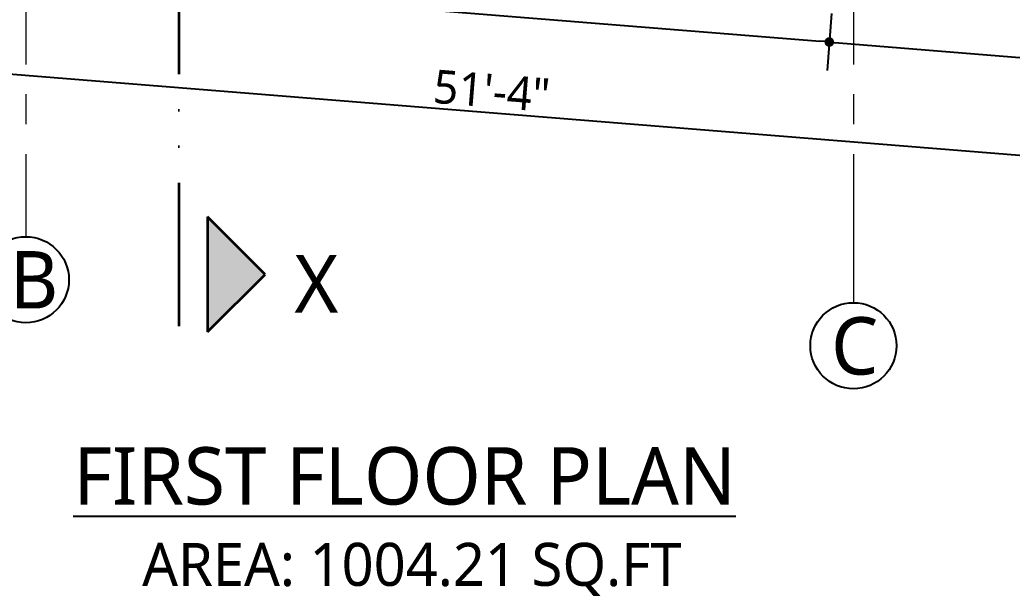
# Model space of a CAD drawing. Header units: inches. Extents: x 17146 to 31738, y -8920 to -2452.
# Drawn here: x 23002.5 to 23209.9, y -5505.9 to -5385.4 of the extents above; entities that cross this region are included whole.
import ezdxf

# ---------------------------------------------------------------- set-up
doc = ezdxf.new("R2010")
doc.units = ezdxf.units.IN
doc.header["$LTSCALE"] = 25
doc.header["$MEASUREMENT"] = 0
doc.header["$PDMODE"] = 3
doc.linetypes.add('ACAD_ISO12W100', pattern=[21, 12, -3, 0, -3, 0, -3])
doc.linetypes.add('CENTER', pattern=[2, 1.25, -0.25, 0.25, -0.25])
doc.layers.get('Defpoints').update_dxf_attribs({"color": 251})
for name, color, linetype, lineweight in [('Center line', 252, 'CENTER', 20), ('Column', 130, 'Continuous', 35), ('Dim-external', 151, 'Continuous', 9), ('Hatch', 253, 'Continuous', 13), ('Section line', 30, 'Continuous', 35)]:
    doc.layers.add(name, color=color, linetype=linetype, lineweight=lineweight)
doc.layers.add('Text-external', color=7, linetype='Continuous')
doc.layers.add('Text-internal', color=7, linetype='Continuous')
doc.styles.add('caption 1in-8ft', font='trebuc.ttf', dxfattribs={"height": 12})
doc.styles.add('int text 1in-8ft', font='trebuc.ttf', dxfattribs={"height": 7})
doc.dimstyles.new('dim 1in-8ft', dxfattribs={"dimtxt": 7, "dimasz": 2, "dimexe": 6, "dimexo": 6, "dimgap": 1, "dimtad": 1, "dimdec": 0, "dimzin": 0, "dimdsep": 46, "dimlunit": 4, "dimtxsty": 'int text 1in-8ft', "dimblk": 'DOT', "dimcen": 4, "dimdle": 6, "dimclrt": 7, "dimadec": 0, "dimazin": 0, "dimtfac": 1, "dimtdec": 0, "dimtofl": 0, "dimtmove": 0, "dimatfit": 3, "dimfxl": 6, "dimfxlon": 1, "dimtolj": 1, "dimtzin": 0, "dimarcsym": 0})
doc.dimstyles.new('dim 1in-8ft c-c', dxfattribs={"dimtxt": 7, "dimasz": 2, "dimexe": 6, "dimexo": 6, "dimgap": 1, "dimtad": 1, "dimdec": 0, "dimzin": 0, "dimdsep": 46, "dimlunit": 4, "dimtxsty": 'int text 1in-8ft', "dimblk": 'DOT', "dimcen": 4, "dimdle": 6, "dimclrt": 7, "dimadec": 0, "dimazin": 0, "dimtfac": 1, "dimtdec": 0, "dimtofl": 0, "dimtmove": 0, "dimatfit": 3, "dimfxl": 6, "dimfxlon": 1, "dimtolj": 1, "dimtzin": 0, "dimarcsym": 0})

# ---------------------------------------------------------------- blocks, each defined once
blk = doc.blocks.new('grid')
at = {"layer": 'Center line'}
for p, q in [((167, 115), (167, -402.29)), ((340, 115), (340, -416.08))]:
    blk.add_line(p, q, dxfattribs=at)
at = {"layer": 'Text-external'}
for centre in [(167, -411.29), (340, -425.08)]:
    blk.add_circle(centre, 9, dxfattribs=at)
at = {"layer": 'Text-external', "char_height": 12, "width": 130.1671, "attachment_point": 1, "style": 'caption 1in-8ft'}
for s, insert in [('B', (163.62, -405.29)), ('C', (335.32, -419.11))]:
    blk.add_mtext(s, dxfattribs=dict(at, insert=insert))
blk = doc.blocks.new('_Dot')
at = {"color": 0, "linetype": 'ByBlock', "lineweight": -2}
blk.add_line((-0.5, 0), (-1, 0), dxfattribs=at)
at = {"color": 0, "linetype": 'ByBlock', "const_width": 0.5}
blk.add_lwpolyline([(-0.25, 0, 1), (0.25, 0, 1)], format="xyb", close=True, dxfattribs=at)
blk = doc.blocks.new('*D192')
at = {"layer": 'Defpoints', "color": 0, "transparency": 16777216}
for p in [(23003.73, -5313.69), (23176.73, -5327.64), (23171.69, -5390.06)]:
    blk.add_point(p, dxfattribs=at)
at = {"layer": 'Dim-external', "color": 0, "lineweight": -2, "transparency": 16777216}
for p, q in [((22999.17, -5370.12), (22998.21, -5382.08)), ((23000.69, -5376.26), (23169.7, -5389.9)), ((23172.17, -5384.08), (23171.21, -5396.04))]:
    blk.add_line(p, q, dxfattribs=at)
at = {"layer": 'Dim-external', "color": 0, "lineweight": -2, "transparency": 16777216, "xscale": 2, "yscale": 2, "zscale": 2}
for p, rotation in [((22998.69, -5376.1), 175.3884517382402), ((23171.69, -5390.06), 355.3884517382402)]:
    blk.add_blockref('_Dot', p, dxfattribs=dict(at, rotation=rotation))
at = {"layer": 'Dim-external', "color": 7, "transparency": 16777216, "insert": (23085.56, -5378.52), "char_height": 7, "attachment_point": 5, "rotation": 355.3885, "style": 'int text 1in-8ft'}
blk.add_mtext('\\A1;14\'-6"c/c', dxfattribs=at)
blk = doc.blocks.new('*D193')
at = {"layer": 'Defpoints', "color": 0, "transparency": 16777216}
for p in [(23176.73, -5327.64), (23342.73, -5341.03), (23337.69, -5403.45)]:
    blk.add_point(p, dxfattribs=at)
at = {"layer": 'Dim-external', "color": 0, "lineweight": -2, "transparency": 16777216}
for p, q in [((23172.17, -5384.08), (23171.21, -5396.04)), ((23173.69, -5390.22), (23335.7, -5403.29)), ((23338.17, -5397.47), (23337.21, -5409.43))]:
    blk.add_line(p, q, dxfattribs=at)
at = {"layer": 'Dim-external', "color": 0, "lineweight": -2, "transparency": 16777216, "xscale": 2, "yscale": 2, "zscale": 2}
for p, rotation in [((23171.69, -5390.06), 175.3884517382402), ((23337.69, -5403.45), 355.3884517382402)]:
    blk.add_blockref('_Dot', p, dxfattribs=dict(at, rotation=rotation))
at = {"layer": 'Dim-external', "color": 7, "transparency": 16777216, "insert": (23255.06, -5392.21), "char_height": 7, "attachment_point": 5, "rotation": 355.3885, "style": 'int text 1in-8ft'}
blk.add_mtext('\\A1;13\'-11"c/c', dxfattribs=at)
blk = doc.blocks.new('*D202')
at = {"layer": 'Defpoints', "color": 0, "transparency": 16777216}
for p in [(22799.73, -5305.88), (23413.73, -5355.4), (23407.74, -5429.58)]:
    blk.add_point(p, dxfattribs=at)
at = {"layer": 'Dim-external', "color": 0, "lineweight": -2, "transparency": 16777216}
for p, q in [((22794.23, -5374.07), (22793.26, -5386.04)), ((22795.74, -5380.22), (23405.75, -5429.42)), ((23408.23, -5423.6), (23407.26, -5435.56))]:
    blk.add_line(p, q, dxfattribs=at)
at = {"layer": 'Dim-external', "color": 0, "lineweight": -2, "transparency": 16777216, "xscale": 2, "yscale": 2, "zscale": 2}
for p, rotation in [((22793.74, -5380.06), 175.3884517382374), ((23407.74, -5429.58), 355.3884517382375)]:
    blk.add_blockref('_Dot', p, dxfattribs=dict(at, rotation=rotation))
at = {"layer": 'Dim-external', "color": 7, "transparency": 16777216, "insert": (23101.11, -5400.29), "char_height": 7, "attachment_point": 5, "rotation": 355.3885, "style": 'int text 1in-8ft'}
blk.add_mtext('\\A1;51\'-4"', dxfattribs=at)
blk = doc.blocks.new('sec1')
at = {"layer": 'Hatch', "linetype": 'ACAD_ISO12W100', "ltscale": 0.25}
h = blk.add_hatch(color=256, dxfattribs=at)
h.dxf.hatch_style = 1
h.paths.add_polyline_path([(6, -372.16), (6, -396.16), (18, -384.16)])
at = {"layer": 'Section line', "linetype": 'ACAD_ISO12W100', "ltscale": 0.1}
blk.add_line((0, 162), (0, -396.16), dxfattribs=at)
at = {"layer": 'Section line', "linetype": 'ACAD_ISO12W100', "ltscale": 0.25}
blk.add_lwpolyline([(6, -372.16), (6, -396.16), (18, -384.16), (18, -384.16), (6, -372.16)], dxfattribs=at)
at = {"insert": (28.73, -386.14), "char_height": 12, "width": 18.4581, "attachment_point": 5, "style": 'caption 1in-8ft'}
blk.add_mtext('X', dxfattribs=at)

msp = doc.modelspace()

# ---------------------------------------------------------------- block references
at = {"layer": 'Column'}
msp.add_blockref('grid', (22836.73, -5028.48), dxfattribs=at)
at = {"layer": 'Section line'}
msp.add_blockref('sec1', (23035.73, -5054.48), dxfattribs=at)

# ---------------------------------------------------------------- texts
at = {"layer": 'Text-internal', "insert": (22938.51, -5474.78), "char_height": 12, "width": 288.7729, "attachment_point": 1, "style": 'int text 1in-8ft'}
msp.add_mtext('\\pxqc;{\\L\\C0;FIRST FLOOR PLAN \\P\\H0.75x;\\l AREA: 1004.21 SQ.FT }', dxfattribs=at)

# ---------------------------------------------------------------- dimensions: what is measured, and where the dimension line sits
at = {"layer": 'Dim-external'}
dim = msp.add_aligned_dim(p1=(22799.73, -5305.88), p2=(23413.73, -5355.4), distance=-74.42, dimstyle='dim 1in-8ft', dxfattribs=at)
dim.commit()
dim.dimension.update_dxf_attribs({"geometry": '*D202', "text_midpoint": (23101.11, -5400.29)})
for base, p1, p2, picture, middle in [((23171.69, -5390.06), (23003.73, -5313.69), (23176.73, -5327.64), '*D192', (23085.56, -5378.52)), ((23337.69, -5403.45), (23176.73, -5327.64), (23342.73, -5341.03), '*D193', (23255.06, -5392.21))]:
    dim = msp.add_linear_dim(base=base, p1=p1, p2=p2, angle=175.3885, dimstyle='dim 1in-8ft c-c', override={"dimpost": 'c/c'}, dxfattribs=at)
    dim.commit()
    dim.dimension.update_dxf_attribs({"geometry": picture, "text_midpoint": middle})

doc.saveas('drawing.dxf')
